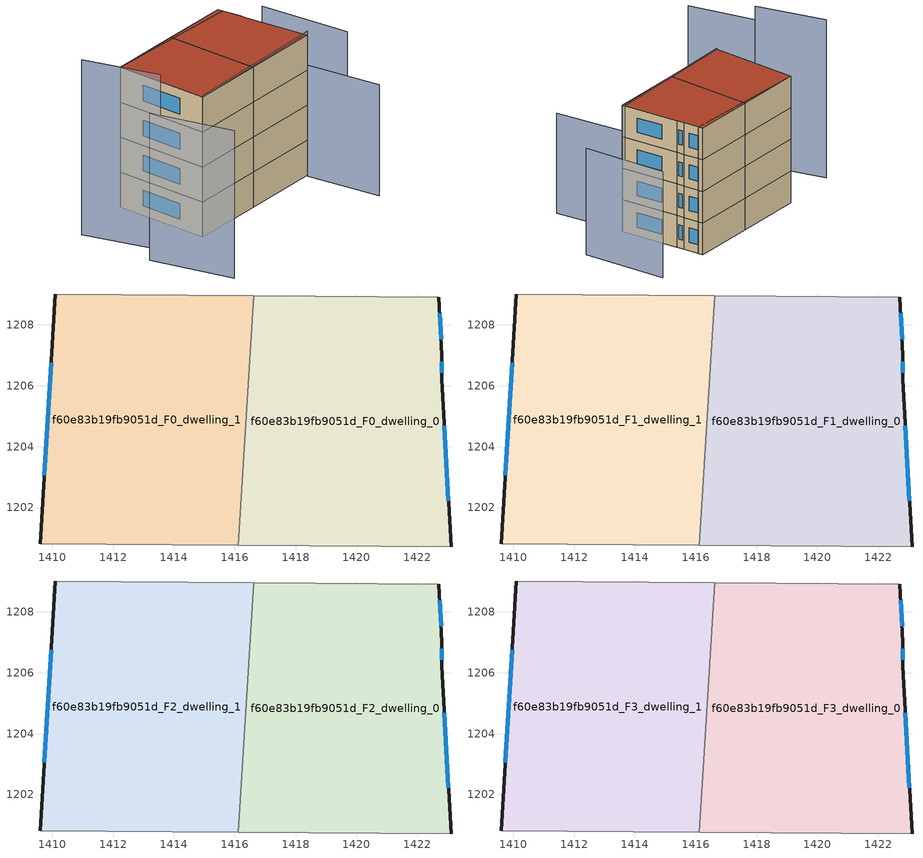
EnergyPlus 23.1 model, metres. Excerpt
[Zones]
f60e83b19fb9051d_F0_dwelling_0
 floor ground (EU_floor_Construction): 1422.71,1208.91 1422.81,1207.01 1422.81,1206.21 1423.11,1200.71 1416.12,1200.76 1416.62,1208.96 z0
 wall outside (EU_wall_Construction): 1423.11,1200.71 1422.81,1206.21 1422.81,1207.01 1422.71,1208.91 z0:3
 wall adiabatic (EU_wall_Construction): 1416.12,1200.76 1423.11,1200.71 / 1422.71,1208.91 1416.62,1208.96 z0:3
 wall to f60e83b19fb9051d_F0_dwelling_1 (EU_wall_Construction): 1416.62,1208.96 1416.12,1200.76 z0:3
 window (EU_Window_Construction): 1422.78,1207.53 1422.74,1208.39 / 1422.81,1206.43 1422.81,1206.79 / 1423.03,1202.22 1422.89,1204.69 z0.83:2.17
f60e83b19fb9051d_F0_dwelling_1
 floor ground (EU_floor_Construction): 1416.62,1208.96 1416.12,1200.76 1409.6,1200.81 1410.1,1209.01 z0
 wall outside (EU_wall_Construction): 1410.1,1209.01 1409.6,1200.81 z0:3
 wall adiabatic (EU_wall_Construction): 1416.62,1208.96 1410.1,1209.01 / 1409.6,1200.81 1416.12,1200.76 z0:3
 window (EU_Window_Construction): 1409.96,1206.76 1409.74,1203.07 z0.83:2.17
f60e83b19fb9051d_F1_dwelling_0
 floor to f60e83b19fb9051d_F0_dwelling_0 (EU_floor_Construction): 1422.71,1208.91 1422.81,1207.01 1422.81,1206.21 1423.11,1200.71 1416.12,1200.76 1416.62,1208.96 z3
 wall outside (EU_wall_Construction): 1423.11,1200.71 1422.81,1206.21 1422.81,1207.01 1422.71,1208.91 z3:6
 wall adiabatic (EU_wall_Construction): 1416.12,1200.76 1423.11,1200.71 / 1422.71,1208.91 1416.62,1208.96 z3:6
 wall to f60e83b19fb9051d_F1_dwelling_1 (EU_wall_Construction): 1416.62,1208.96 1416.12,1200.76 z3:6
 window (EU_Window_Construction): 1422.78,1207.53 1422.74,1208.39 / 1422.81,1206.43 1422.81,1206.79 / 1423.03,1202.22 1422.89,1204.69 z3.83:5.17
f60e83b19fb9051d_F1_dwelling_1
 floor to f60e83b19fb9051d_F0_dwelling_1 (EU_floor_Construction): 1416.62,1208.96 1416.12,1200.76 1409.6,1200.81 1410.1,1209.01 z3
 wall outside (EU_wall_Construction): 1410.1,1209.01 1409.6,1200.81 z3:6
 wall adiabatic (EU_wall_Construction): 1416.62,1208.96 1410.1,1209.01 / 1409.6,1200.81 1416.12,1200.76 z3:6
 window (EU_Window_Construction): 1409.96,1206.76 1409.74,1203.07 z3.83:5.17
f60e83b19fb9051d_F2_dwelling_0
 floor to f60e83b19fb9051d_F1_dwelling_0 (EU_floor_Construction): 1422.71,1208.91 1422.81,1207.01 1422.81,1206.21 1423.11,1200.71 1416.12,1200.76 1416.62,1208.96 z6
 wall outside (EU_wall_Construction): 1423.11,1200.71 1422.81,1206.21 1422.81,1207.01 1422.71,1208.91 z6:9
 wall adiabatic (EU_wall_Construction): 1416.12,1200.76 1423.11,1200.71 / 1422.71,1208.91 1416.62,1208.96 z6:9
 wall to f60e83b19fb9051d_F2_dwelling_1 (EU_wall_Construction): 1416.62,1208.96 1416.12,1200.76 z6:9
 window (EU_Window_Construction): 1422.78,1207.53 1422.74,1208.39 / 1422.81,1206.43 1422.81,1206.79 / 1423.03,1202.22 1422.89,1204.69 z6.83:8.17
f60e83b19fb9051d_F2_dwelling_1
 floor to f60e83b19fb9051d_F1_dwelling_1 (EU_floor_Construction): 1416.62,1208.96 1416.12,1200.76 1409.6,1200.81 1410.1,1209.01 z6
 wall outside (EU_wall_Construction): 1410.1,1209.01 1409.6,1200.81 z6:9
 wall adiabatic (EU_wall_Construction): 1416.62,1208.96 1410.1,1209.01 / 1409.6,1200.81 1416.12,1200.76 z6:9
 window (EU_Window_Construction): 1409.96,1206.76 1409.74,1203.07 z6.83:8.17
f60e83b19fb9051d_F3_dwelling_0
 floor to f60e83b19fb9051d_F2_dwelling_0 (EU_floor_Construction): 1422.71,1208.91 1422.81,1207.01 1422.81,1206.21 1423.11,1200.71 1416.12,1200.76 1416.62,1208.96 z9
 wall outside (EU_wall_Construction): 1423.11,1200.71 1422.81,1206.21 1422.81,1207.01 1422.71,1208.91 z9:12
 wall adiabatic (EU_wall_Construction): 1416.12,1200.76 1423.11,1200.71 / 1422.71,1208.91 1416.62,1208.96 z9:12
 wall to f60e83b19fb9051d_F3_dwelling_1 (EU_wall_Construction): 1416.62,1208.96 1416.12,1200.76 z9:12
 window (EU_Window_Construction): 1422.78,1207.53 1422.74,1208.39 / 1422.81,1206.43 1422.81,1206.79 / 1423.03,1202.22 1422.89,1204.69 z9.83:11.17
 roof outside (EU_roof_Construction): 1423.11,1200.71 1422.81,1206.21 1422.81,1207.01 1422.71,1208.91 1416.62,1208.96 1416.12,1200.76 z12
f60e83b19fb9051d_F3_dwelling_1
 floor to f60e83b19fb9051d_F2_dwelling_1 (EU_floor_Construction): 1416.62,1208.96 1416.12,1200.76 1409.6,1200.81 1410.1,1209.01 z9
 wall outside (EU_wall_Construction): 1410.1,1209.01 1409.6,1200.81 z9:12
 wall adiabatic (EU_wall_Construction): 1416.62,1208.96 1410.1,1209.01 / 1409.6,1200.81 1416.12,1200.76 z9:12
 window (EU_Window_Construction): 1409.96,1206.76 1409.74,1203.07 z9.83:11.17
 roof outside (EU_roof_Construction): 1416.12,1200.76 1416.62,1208.96 1410.1,1209.01 1409.6,1200.81 z12
shading: 1403.89,1201.71 1405.22,1194.62 z0:12.6; 1409.6,1200.81 1423.51,1200.98 z0:12.1; 1404.46,1208.6 1405.84,1202.13 z0:15; 1422.74,1208.46 1410.1,1209.02 z0:12; 1423.51,1194.1 1423.03,1200.57 z0:9.5; 1428.58,1200.89 1428.37,1208.81 z0:10.1
[Building]
EU S2 Campaign: North Axis=0; Terrain=City; Solar Distribution=FullExterior
[Site:Location]
Lyon-Bron: Latitude=45.75; Longitude=5; Time Zone=1; Elevation=198
[SizingPeriod:WeatherFileDays]
AnnualSizingPeriod: Begin Month=1; Begin Day of Month=1; End Month=12; End Day of Month=31; Day of Week for Start Day=Monday; Use Weather File Daylight Saving Period=No; Use Weather File Rain and Snow Indicators=No
[MATERIAL]
EU_InternalMass_Material: Roughness=MediumRough; Thickness=0.1; Conductivity=1; Density=1800; Specific Heat=900; Thermal Absorptance=0.9; Solar Absorptance=0.7; Visible Absorptance=0.7
[MATERIAL:NOMASS] Roughness=MediumRough; Thermal Absorptance=0.9; Solar Absorptance=0.7; Visible Absorptance=0.7
Name | Thermal Resistance
EU_wall_NoMass | 0.87146
EU_roof_NoMass | 0.842276
EU_floor_NoMass | 0.496999
[WINDOWMATERIAL:SIMPLEGLAZINGSYSTEM]
EU_Window_SimpleGlazing: UFactor=2.2525; Solar Heat Gain Coefficient=0.76; Visible Transmittance=0.76
[CONSTRUCTION]
EU_wall_Construction: EU_wall_NoMass
EU_roof_Construction: EU_roof_NoMass
EU_floor_Construction: EU_floor_NoMass
EU_Window_Construction: EU_Window_SimpleGlazing
EU_InternalMass_Construction: EU_InternalMass_Material
[ZONE] Type=1; Multiplier=1; Ceiling Height=autocalculate; Floor Area=autocalculate; Part of Total Floor Area=Yes
Name | Volume
f60e83b19fb9051d_F0_dwelling_0 | 160.629
f60e83b19fb9051d_F1_dwelling_0; f60e83b19fb9051d_F2_dwelling_0; f60e83b19fb9051d_F3_dwelling_0 | 160.63
f60e83b19fb9051d_F0_dwelling_1; f60e83b19fb9051d_F1_dwelling_1; f60e83b19fb9051d_F2_dwelling_1; f60e83b19fb9051d_F3_dwelling_1 | 160.612
[INTERNALMASS] Construction=EU_InternalMass_Construction
Name | Zone or ZoneList | Surface Area
f60e83b19fb9051d_F0_dwelling_0_EU_InternalMass | f60e83b19fb9051d_F0_dwelling_0 | 53.5434
f60e83b19fb9051d_F0_dwelling_1_EU_InternalMass | f60e83b19fb9051d_F0_dwelling_1 | 53.5362
f60e83b19fb9051d_F1_dwelling_0_EU_InternalMass | f60e83b19fb9051d_F1_dwelling_0 | 53.5434
f60e83b19fb9051d_F1_dwelling_1_EU_InternalMass | f60e83b19fb9051d_F1_dwelling_1 | 53.5362
f60e83b19fb9051d_F2_dwelling_0_EU_InternalMass | f60e83b19fb9051d_F2_dwelling_0 | 53.5434
f60e83b19fb9051d_F2_dwelling_1_EU_InternalMass | f60e83b19fb9051d_F2_dwelling_1 | 53.5362
f60e83b19fb9051d_F3_dwelling_0_EU_InternalMass | f60e83b19fb9051d_F3_dwelling_0 | 53.5434
f60e83b19fb9051d_F3_dwelling_1_EU_InternalMass | f60e83b19fb9051d_F3_dwelling_1 | 53.5362
[OTHEREQUIPMENT] Fuel Type=Electricity; Design Level Calculation Method=Watts/Area; Power per Zone Floor Area=1; Fraction Latent=0; Fraction Radiant=0; Fraction Lost=0; Carbon Dioxide Generation Rate=0; EndUse Subcategory=EU_Step8_InternalGains
Name | Zone or ZoneList or Space or SpaceList | Schedule
EU_Step8_InternalGain_f60e83b19fb9051d_F0_dwelling_0_f000 | f60e83b19fb9051d_F0_dwelling_0 | EU_Step8_GainSchedule_f60e83b19fb9051d_F0_dwelling_0_f000
EU_Step8_InternalGain_f60e83b19fb9051d_F0_dwelling_1_f000 | f60e83b19fb9051d_F0_dwelling_1 | EU_Step8_GainSchedule_f60e83b19fb9051d_F0_dwelling_1_f000
EU_Step8_InternalGain_f60e83b19fb9051d_F1_dwelling_0_f000 | f60e83b19fb9051d_F1_dwelling_0 | EU_Step8_GainSchedule_f60e83b19fb9051d_F1_dwelling_0_f000
EU_Step8_InternalGain_f60e83b19fb9051d_F1_dwelling_1_f000 | f60e83b19fb9051d_F1_dwelling_1 | EU_Step8_GainSchedule_f60e83b19fb9051d_F1_dwelling_1_f000
EU_Step8_InternalGain_f60e83b19fb9051d_F2_dwelling_0_f000 | f60e83b19fb9051d_F2_dwelling_0 | EU_Step8_GainSchedule_f60e83b19fb9051d_F2_dwelling_0_f000
EU_Step8_InternalGain_f60e83b19fb9051d_F2_dwelling_1_f000 | f60e83b19fb9051d_F2_dwelling_1 | EU_Step8_GainSchedule_f60e83b19fb9051d_F2_dwelling_1_f000
EU_Step8_InternalGain_f60e83b19fb9051d_F3_dwelling_0_f000 | f60e83b19fb9051d_F3_dwelling_0 | EU_Step8_GainSchedule_f60e83b19fb9051d_F3_dwelling_0_f000
EU_Step8_InternalGain_f60e83b19fb9051d_F3_dwelling_1_f000 | f60e83b19fb9051d_F3_dwelling_1 | EU_Step8_GainSchedule_f60e83b19fb9051d_F3_dwelling_1_f000
[ZONEVENTILATION:DESIGNFLOWRATE] Schedule=EU_AlwaysOn; Design Flow Rate Calculation Method=AirChanges/Hour; Air Changes per Hour=0.425; Ventilation Type=Natural; Fan Pressure Rise=0; Fan Total Efficiency=1; Constant Term Coefficient=1; Temperature Term Coefficient=0; Velocity Term Coefficient=0; Velocity Squared Term Coefficient=0; Minimum Indoor Temperature=-100; Maximum Indoor Temperature=100; Delta Temperature=-100; Minimum Outdoor Temperature=-100; Maximum Outdoor Temperature=100; Maximum Wind Speed=40
Name | Zone or ZoneList or Space or SpaceList
EU_ConstantAir_f60e83b19fb9051d_F0_dwelling_0 | f60e83b19fb9051d_F0_dwelling_0
EU_ConstantAir_f60e83b19fb9051d_F0_dwelling_1 | f60e83b19fb9051d_F0_dwelling_1
EU_ConstantAir_f60e83b19fb9051d_F1_dwelling_0 | f60e83b19fb9051d_F1_dwelling_0
EU_ConstantAir_f60e83b19fb9051d_F1_dwelling_1 | f60e83b19fb9051d_F1_dwelling_1
EU_ConstantAir_f60e83b19fb9051d_F2_dwelling_0 | f60e83b19fb9051d_F2_dwelling_0
EU_ConstantAir_f60e83b19fb9051d_F2_dwelling_1 | f60e83b19fb9051d_F2_dwelling_1
EU_ConstantAir_f60e83b19fb9051d_F3_dwelling_0 | f60e83b19fb9051d_F3_dwelling_0
EU_ConstantAir_f60e83b19fb9051d_F3_dwelling_1 | f60e83b19fb9051d_F3_dwelling_1
[HVACTEMPLATE:THERMOSTAT] Constant Heating Setpoint=20; Constant Cooling Setpoint=50
EU_HeatOnly_f60e83b19fb9051d_F0_dwelling_0; EU_HeatOnly_f60e83b19fb9051d_F0_dwelling_1; EU_HeatOnly_f60e83b19fb9051d_F1_dwelling_0; EU_HeatOnly_f60e83b19fb9051d_F1_dwelling_1; EU_HeatOnly_f60e83b19fb9051d_F2_dwelling_0; EU_HeatOnly_f60e83b19fb9051d_F2_dwelling_1; EU_HeatOnly_f60e83b19fb9051d_F3_dwelling_0; EU_HeatOnly_f60e83b19fb9051d_F3_dwelling_1
[HVACTEMPLATE:ZONE:IDEALLOADSAIRSYSTEM] System Availability Schedule=EU_AlwaysOn; Maximum Heating Supply Air Temperature=50; Minimum Cooling Supply Air Temperature=13; Maximum Heating Supply Air Humidity Ratio=0.0156; Minimum Cooling Supply Air Humidity Ratio=0.0077; Heating Limit=NoLimit; Cooling Limit=NoLimit; Heating Availability Schedule=EU_AlwaysOn; Cooling Availability Schedule=EU_CoolingOff; Dehumidification Control Type=ConstantSensibleHeatRatio; Cooling Sensible Heat Ratio=0.7; Dehumidification Setpoint=60; Humidification Control Type=None; Humidification Setpoint=30; Outdoor Air Method=None; Outdoor Air Flow Rate per Person=0.00944; Outdoor Air Flow Rate per Zone Floor Area=0; Outdoor Air Flow Rate per Zone=0; Demand Controlled Ventilation Type=None; Outdoor Air Economizer Type=NoEconomizer; Heat Recovery Type=None; Sensible Heat Recovery Effectiveness=0.7; Latent Heat Recovery Effectiveness=0.65
Name | Template Thermostat
f60e83b19fb9051d_F0_dwelling_0 | EU_HeatOnly_f60e83b19fb9051d_F0_dwelling_0
f60e83b19fb9051d_F0_dwelling_1 | EU_HeatOnly_f60e83b19fb9051d_F0_dwelling_1
f60e83b19fb9051d_F1_dwelling_0 | EU_HeatOnly_f60e83b19fb9051d_F1_dwelling_0
f60e83b19fb9051d_F1_dwelling_1 | EU_HeatOnly_f60e83b19fb9051d_F1_dwelling_1
f60e83b19fb9051d_F2_dwelling_0 | EU_HeatOnly_f60e83b19fb9051d_F2_dwelling_0
f60e83b19fb9051d_F2_dwelling_1 | EU_HeatOnly_f60e83b19fb9051d_F2_dwelling_1
f60e83b19fb9051d_F3_dwelling_0 | EU_HeatOnly_f60e83b19fb9051d_F3_dwelling_0
f60e83b19fb9051d_F3_dwelling_1 | EU_HeatOnly_f60e83b19fb9051d_F3_dwelling_1
[SIZING:ZONE] Zone Cooling Design Supply Air Temperature Input Method=SupplyAirTemperature; Zone Cooling Design Supply Air Temperature=13; Zone Heating Design Supply Air Temperature Input Method=SupplyAirTemperature; Zone Heating Design Supply Air Temperature=50; Zone Cooling Design Supply Air Humidity Ratio=0.008; Zone Heating Design Supply Air Humidity Ratio=0.008; Cooling Design Air Flow Method=DesignDay; Cooling Design Air Flow Rate=0; Cooling Minimum Air Flow per Zone Floor Area=0.000762; Cooling Minimum Air Flow=0; Cooling Minimum Air Flow Fraction=0.2; Heating Design Air Flow Method=DesignDay; Heating Design Air Flow Rate=0; Heating Maximum Air Flow per Zone Floor Area=0.002032; Heating Maximum Air Flow=0.141576; Heating Maximum Air Flow Fraction=0.3; Account for Dedicated Outdoor Air System=No; Dedicated Outdoor Air System Control Strategy=NeutralSupplyAir; Dedicated Outdoor Air Low Setpoint Temperature for Design=autosize; Dedicated Outdoor Air High Setpoint Temperature for Design=autosize; Zone Load Sizing Method=Sensible Load Only No Latent Load; Zone Latent Cooling Design Supply Air Humidity Ratio Input Method=HumidityRatioDifference; Zone Cooling Design Supply Air Humidity Ratio Difference=0.005; Zone Latent Heating Design Supply Air Humidity Ratio Input Method=HumidityRatioDifference; Zone Humidification Design Supply Air Humidity Ratio Difference=0.005
f60e83b19fb9051d_F0_dwelling_0; f60e83b19fb9051d_F0_dwelling_1; f60e83b19fb9051d_F1_dwelling_0; f60e83b19fb9051d_F1_dwelling_1; f60e83b19fb9051d_F2_dwelling_0; f60e83b19fb9051d_F2_dwelling_1; f60e83b19fb9051d_F3_dwelling_0; f60e83b19fb9051d_F3_dwelling_1
[SCHEDULE:CONSTANT]
Name | Hourly Value
EU_AlwaysOn | 1
EU_CoolingOff | 0
[SCHEDULE:FILE] Column Number=1; Rows to Skip at Top=0; Number of Hours of Data=8760; Column Separator=Comma; Interpolate to Timestep=No; Minutes per Item=60; Adjust Schedule for Daylight Savings=Yes
Name | File
EU_Step8_GainSchedule_f60e83b19fb9051d_F0_dwelling_0_f000 | ../../schedules/f60e83b19fb9051d/f60e83b19fb9051d_F0_dwelling_0_f000_gain.csv
EU_Step8_GainSchedule_f60e83b19fb9051d_F0_dwelling_1_f000 | ../../schedules/f60e83b19fb9051d/f60e83b19fb9051d_F0_dwelling_1_f000_gain.csv
EU_Step8_GainSchedule_f60e83b19fb9051d_F1_dwelling_0_f000 | ../../schedules/f60e83b19fb9051d/f60e83b19fb9051d_F1_dwelling_0_f000_gain.csv
EU_Step8_GainSchedule_f60e83b19fb9051d_F1_dwelling_1_f000 | ../../schedules/f60e83b19fb9051d/f60e83b19fb9051d_F1_dwelling_1_f000_gain.csv
EU_Step8_GainSchedule_f60e83b19fb9051d_F2_dwelling_0_f000 | ../../schedules/f60e83b19fb9051d/f60e83b19fb9051d_F2_dwelling_0_f000_gain.csv
EU_Step8_GainSchedule_f60e83b19fb9051d_F2_dwelling_1_f000 | ../../schedules/f60e83b19fb9051d/f60e83b19fb9051d_F2_dwelling_1_f000_gain.csv
EU_Step8_GainSchedule_f60e83b19fb9051d_F3_dwelling_0_f000 | ../../schedules/f60e83b19fb9051d/f60e83b19fb9051d_F3_dwelling_0_f000_gain.csv
EU_Step8_GainSchedule_f60e83b19fb9051d_F3_dwelling_1_f000 | ../../schedules/f60e83b19fb9051d/f60e83b19fb9051d_F3_dwelling_1_f000_gain.csv
